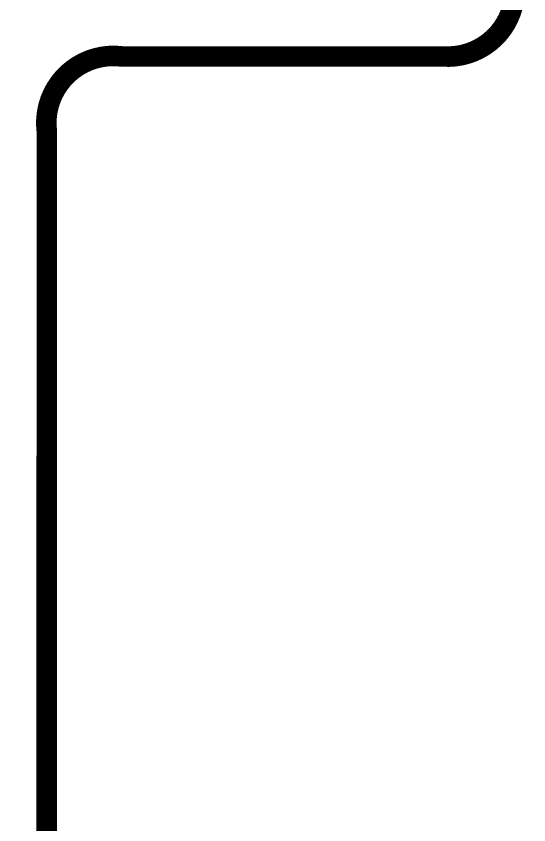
# Model space of a CAD drawing. Header units: millimetres. Extents: x -1.41 to 1.35, y -0.13 to 2.68.
# Drawn here: x 0.974 to 1.348, y 1.075 to 1.666 of the extents above; entities that cross this region are included whole.
import ezdxf

# ---------------------------------------------------------------- set-up
doc = ezdxf.new("R2010")
doc.units = ezdxf.units.MM
doc.header["$MEASUREMENT"] = 0
doc.layers.add('Mechanical2', color=216, linetype='Continuous')

msp = doc.modelspace()

# ---------------------------------------------------------------- linework, layer by layer
at = {"layer": 'Mechanical2', "const_width": 0.015}
for points in [[(1.3406, 0.88433, -6.818913), (1.33695, 1.68692)], [(1.33784, 1.68663, -0.446181), (1.28528, 1.63612)], [(0.9964, 1.58154, -0.48468), (1.05044, 1.63622)]]:
    msp.add_lwpolyline(points, format="xyb", dxfattribs=at)
at = {"layer": 'Mechanical2', "const_width": 0.0075}
for points in [[(1.04669, 1.63622, 1), (1.05419, 1.63622, 1)], [(1.04669, 1.63612, 1), (1.05419, 1.63612, 1)], [(1.28153, 1.63612, 1), (1.28903, 1.63612, 1)], [(1.28876, 1.63612, 1), (1.29626, 1.63612, 1)], [(0.99265, 1.58154, 1), (1.00015, 1.58154, 1)], [(0.99266, 1.58154, 1), (1.00016, 1.58154, 1)]]:
    msp.add_lwpolyline(points, format="xyb", close=True, dxfattribs=at)
at = {"layer": 'Mechanical2', "const_width": 0.015}
for points in [[(1.05044, 1.63612), (1.29251, 1.63612)], [(0.99633, 0.99152), (0.99641, 1.58154)]]:
    msp.add_lwpolyline(points, dxfattribs=at)

doc.saveas('drawing.dxf')
